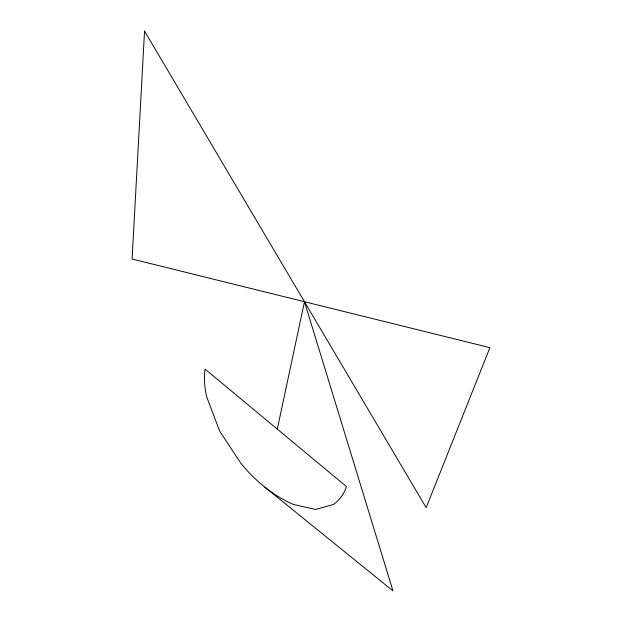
<?xml version="1.0" encoding="UTF-8"?>
<svg xmlns="http://www.w3.org/2000/svg" width="622" height="622" viewBox="0 0 622 622"><rect width="100%" height="100%" fill="white"/><g stroke="black" fill="none" stroke-linecap="round" stroke-linejoin="round"><path stroke-width="0.93" d="M277.295 429.11L304.469 301.724L392.987 590.9L264.902 487.205A137.454 91.364 22.6 0 1 241.048 463.553L219.706 431.233L206.753 396.999A139.662 94.637 23.4 0 1 205.058 369.103L346.423 486.544A82.788 52.302 25.5 0 1 333.408 504.52L315.618 509.441L293.506 504.496A84.771 54.619 23.7 0 1 264.902 487.205M144.537 31.1L132.089 259.024L489.911 347.659L426.163 507.645L144.537 31.1"/></g></svg>
